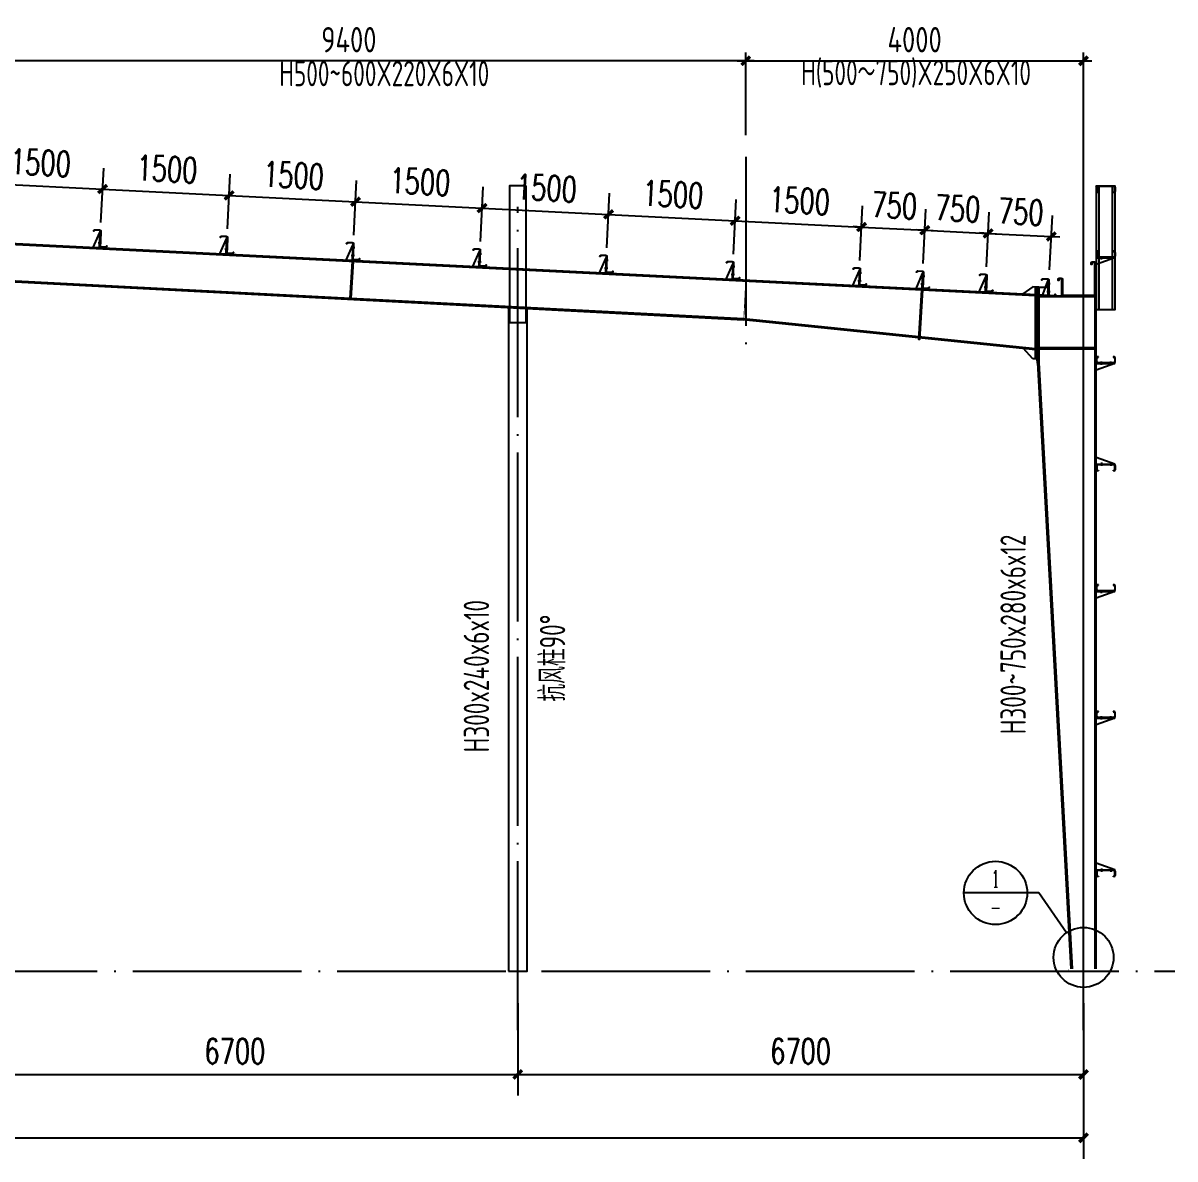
# Model space of a CAD drawing. Extents: x -89996 to 1006241, y -2176 to 440573.
# Drawn here: x 431845 to 445487, y 333390 to 346843 of the extents above; entities that cross this region are included whole.
import ezdxf
from ezdxf.enums import TextEntityAlignment as Align

# ---------------------------------------------------------------- set-up
doc = ezdxf.new("R2010")
doc.units = 0
doc.header["$LTSCALE"] = 1000
doc.header["$MEASUREMENT"] = 0
doc.linetypes.add('DOTE', pattern=[2.42, 2, -0.2, 0.02, -0.2])
for name, color, linetype in [('AXIS', 3, 'Continuous'), ('AXIS_DIM', 3, 'Continuous'), ('DOTE', 1, 'DOTE'), ('GL', 150, 'Continuous'), ('GZ', 50, 'Continuous'), ('LT', 27, 'Continuous'), ('PUB_TEXT', 7, 'Continuous'), ('PZ', 202, 'Continuous'), ('TEXT', 7, 'Continuous'), ('天沟', 2, 'Continuous')]:
    doc.layers.add(name, color=color, linetype=linetype)
doc.styles.add('_TCH_DIM_T3', font='SIMPLEX', dxfattribs={"width": 0.705882, "bigfont": 'GBCBIG'})
doc.styles.add('_TCH_LABEL', font='COMPLEX', dxfattribs={"bigfont": 'GBCBIG'})
doc.styles.add('TSSD_Dimension', font='Tssdeng.shx', dxfattribs={"width": 0.8, "bigfont": 'hztxt.shx'})
doc.styles.add('TSSD_Norm', font='tssdeng.shx', dxfattribs={"bigfont": 'hztxt.shx'})
doc.dimstyles.new('_TCH_ARCH&&100', dxfattribs={"dimtxt": 297.5, "dimasz": 100, "dimexe": 250, "dimexo": 300, "dimgap": 126.25, "dimtad": 1, "dimdec": 0, "dimzin": 0, "dimdsep": 46, "dimtxsty": '_TCH_DIM_T3', "dimblk": 'ARCHTICK', "dimcen": 0.09, "dimclrt": 7, "dimazin": 2, "dimtfac": 1, "dimtdec": 0, "dimtix": 1, "dimtmove": 2, "dimatfit": 3, "dimfxl": 0, "dimtolj": 1, "dimtzin": 0, "dimarcsym": 0})
doc.dimstyles.new('TCH_100_1', dxfattribs={"dimtxt": 297.5, "dimasz": 100, "dimexe": 250, "dimexo": 300, "dimgap": 126.25, "dimtad": 1, "dimdec": 0, "dimzin": 0, "dimdsep": 46, "dimtxsty": '_TCH_DIM_T3', "dimblk": 'ARCHTICK', "dimcen": 0.09, "dimclrd": 126, "dimclre": 126, "dimclrt": 7, "dimazin": 2, "dimtfac": 1, "dimtdec": 0, "dimtix": 1, "dimtmove": 2, "dimatfit": 3, "dimfxl": 0, "dimtolj": 1, "dimtzin": 0, "dimarcsym": 0})
doc.dimstyles.new('TSSD_100_100', dxfattribs={"dimtxt": 300, "dimasz": 100, "dimexe": 100, "dimexo": 250, "dimgap": 100, "dimtad": 1, "dimdec": 0, "dimzin": 0, "dimdsep": 46, "dimtxsty": 'TSSD_Dimension', "dimblk": 'ARCHTICK', "dimcen": 0, "dimdle": 100, "dimclrt": 7, "dimadec": 0, "dimazin": 0, "dimtfac": 1, "dimtdec": 0, "dimtix": 1, "dimtmove": 2, "dimatfit": 3, "dimfxl": 0, "dimtolj": 1, "dimtzin": 0, "dimarcsym": 0})

# ---------------------------------------------------------------- blocks, each defined once
blk = doc.blocks.new('4')
at = {"layer": 'LT', "color": 1, "linetype": 'Continuous'}
for p, q in [((1121054, 121886, -8), (1121014, 121884, -8)), ((1121054, 121886, -8), (1121014, 121884, -8)), ((1121058, 121794, -8), (1121019, 121792, -8)), ((1121058, 121794, -8), (1121019, 121792, -8))]:
    blk.add_line(p, q, dxfattribs=at)
at = {"layer": 'LT', "elevation": -8}
blk.add_lwpolyline([(1121032, 121929, -0.414214), (1121041, 121940), (1121097, 121943), (1121111, 121930), (1121113, 121932), (1121098, 121946), (1121038, 121943, 0.414214), (1121028, 121932), (1121037, 121755, -0.414214), (1121028, 121745), (1120972, 121742), (1120958, 121755), (1120956, 121753), (1120971, 121739), (1121031, 121742, 0.414214), (1121040, 121753), (1121032, 121929)], format="xyb", dxfattribs=at)
at = {"layer": 'LT', "elevation": -4}
for points in [[(1121032, 121924), (1121038, 121925), (1121047, 121733), (1121041, 121733)], [(1121038, 121915), (1121047, 121733), (1121117, 121736)]]:
    blk.add_lwpolyline(points, close=True, dxfattribs=at)
at = {"layer": 'LT', "color": 1, "linetype": 'Continuous'}
for points in [[(1121031, 121872, -8), (1121030, 121897, -8), (1121040, 121873, -8), (1121039, 121897, -8)], [(1121031, 121872, -8), (1121030, 121897, -8), (1121040, 121873, -8), (1121039, 121897, -8)], [(1121035, 121805, -8), (1121036, 121781, -8), (1121044, 121806, -8), (1121045, 121781, -8)], [(1121035, 121805, -8), (1121036, 121781, -8), (1121044, 121806, -8), (1121045, 121781, -8)]]:
    blk.add_solid(points, dxfattribs=at)
blk = doc.blocks.new('_ArchTick')
at = {"color": 0, "linetype": 'ByBlock', "const_width": 0.4}
blk.add_lwpolyline([(-0.5, -0.5), (0.5, 0.5)], dxfattribs=at)
blk = doc.blocks.new('*D1232')
at = {"color": 126, "lineweight": -2, "transparency": 16777216}
for p, q in [((431269, 344556), (431301, 345201)), ((432768, 344481), (432800, 345126)), ((431289, 344952), (432787, 344877))]:
    blk.add_line(p, q, dxfattribs=at)
at = {"layer": 'Defpoints', "color": 0, "transparency": 16777216}
for p in [(432787, 344877), (431254, 344256, 0), (432753, 344181, 0)]:
    blk.add_point(p, dxfattribs=at)
at = {"color": 126, "lineweight": -2, "transparency": 16777216, "xscale": 99.99999999999999, "yscale": 99.99999999999999, "zscale": 99.99999999999999}
for p, rotation in [((431289, 344952), 177.1375947720563), ((432787, 344877), 357.1375947720563)]:
    blk.add_blockref('_ArchTick', p, dxfattribs=dict(at, rotation=rotation))
at = {"color": 7, "transparency": 16777216, "insert": (432052, 345189), "char_height": 297.5, "attachment_point": 5, "rotation": 357.1376, "style": '_TCH_DIM_T3'}
blk.add_mtext('\\A1;1500', dxfattribs=at)
blk = doc.blocks.new('*D1233')
at = {"color": 126, "lineweight": -2, "transparency": 16777216}
for p, q in [((432768, 344481), (432800, 345126)), ((434265, 344406), (434298, 345052)), ((432787, 344877), (434285, 344802))]:
    blk.add_line(p, q, dxfattribs=at)
at = {"layer": 'Defpoints', "color": 0, "transparency": 16777216}
for p in [(434285, 344802), (432753, 344181, 0), (434250, 344106, 0)]:
    blk.add_point(p, dxfattribs=at)
at = {"color": 126, "lineweight": -2, "transparency": 16777216, "xscale": 99.99999999999999, "yscale": 99.99999999999999, "zscale": 99.99999999999999}
for p, rotation in [((432787, 344877), 177.1375947720563), ((434285, 344802), 357.1375947720563)]:
    blk.add_blockref('_ArchTick', p, dxfattribs=dict(at, rotation=rotation))
at = {"color": 7, "transparency": 16777216, "insert": (433550, 345114), "char_height": 297.5, "attachment_point": 5, "rotation": 357.1376, "style": '_TCH_DIM_T3'}
blk.add_mtext('\\A1;1500', dxfattribs=at)
blk = doc.blocks.new('*D1234')
at = {"color": 126, "lineweight": -2, "transparency": 16777216}
for p, q in [((434265, 344406), (434298, 345052)), ((435764, 344331), (435796, 344977)), ((434285, 344802), (435783, 344727))]:
    blk.add_line(p, q, dxfattribs=at)
at = {"layer": 'Defpoints', "color": 0, "transparency": 16777216}
for p in [(435783, 344727), (434250, 344106, 0), (435749, 344031, 0)]:
    blk.add_point(p, dxfattribs=at)
at = {"color": 126, "lineweight": -2, "transparency": 16777216, "xscale": 99.99999999999999, "yscale": 99.99999999999999, "zscale": 99.99999999999999}
for p, rotation in [((434285, 344802), 177.1375947720563), ((435783, 344727), 357.1375947720563)]:
    blk.add_blockref('_ArchTick', p, dxfattribs=dict(at, rotation=rotation))
at = {"color": 7, "transparency": 16777216, "insert": (435048, 345039), "char_height": 297.5, "attachment_point": 5, "rotation": 357.1376, "style": '_TCH_DIM_T3'}
blk.add_mtext('\\A1;1500', dxfattribs=at)
blk = doc.blocks.new('*D1235')
at = {"color": 126, "lineweight": -2, "transparency": 16777216}
for p, q in [((435764, 344331), (435796, 344977)), ((437262, 344256), (437294, 344902)), ((435783, 344727), (437281, 344652))]:
    blk.add_line(p, q, dxfattribs=at)
at = {"layer": 'Defpoints', "color": 0, "transparency": 16777216}
for p in [(437281, 344652), (435749, 344031, 0), (437247, 343956, 0)]:
    blk.add_point(p, dxfattribs=at)
at = {"color": 126, "lineweight": -2, "transparency": 16777216, "xscale": 99.99999999999999, "yscale": 99.99999999999999, "zscale": 99.99999999999999}
for p, rotation in [((435783, 344727), 177.1375947720563), ((437281, 344652), 357.1375947720563)]:
    blk.add_blockref('_ArchTick', p, dxfattribs=dict(at, rotation=rotation))
at = {"color": 7, "transparency": 16777216, "insert": (436546, 344964), "char_height": 297.5, "attachment_point": 5, "rotation": 357.1376, "style": '_TCH_DIM_T3'}
blk.add_mtext('\\A1;1500', dxfattribs=at)
blk = doc.blocks.new('*D1236')
at = {"color": 126, "lineweight": -2, "transparency": 16777216}
for p, q in [((437262, 344256), (437294, 344902)), ((438760, 344181), (438792, 344827)), ((437281, 344652), (438780, 344577))]:
    blk.add_line(p, q, dxfattribs=at)
at = {"layer": 'Defpoints', "color": 0, "transparency": 16777216}
for p in [(438780, 344577), (437247, 343956, 0), (438745, 343882, 0)]:
    blk.add_point(p, dxfattribs=at)
at = {"color": 126, "lineweight": -2, "transparency": 16777216, "xscale": 99.99999999999999, "yscale": 99.99999999999999, "zscale": 99.99999999999999}
for p, rotation in [((437281, 344652), 177.1375947720563), ((438780, 344577), 357.1375947720563)]:
    blk.add_blockref('_ArchTick', p, dxfattribs=dict(at, rotation=rotation))
at = {"color": 7, "transparency": 16777216, "insert": (438044, 344889), "char_height": 297.5, "attachment_point": 5, "rotation": 357.1376, "style": '_TCH_DIM_T3'}
blk.add_mtext('\\A1;1500', dxfattribs=at)
blk = doc.blocks.new('*D1237')
at = {"color": 126, "lineweight": -2, "transparency": 16777216}
for p, q in [((441756, 344031), (441788, 344677)), ((442505, 343994), (442537, 344640)), ((441776, 344427), (441676, 344432)), ((441776, 344427), (442525, 344390)), ((442525, 344390), (442625, 344385))]:
    blk.add_line(p, q, dxfattribs=at)
at = {"layer": 'Defpoints', "color": 0, "transparency": 16777216}
for p in [(442525, 344390), (441741, 343732, 0), (442490, 343694, 0)]:
    blk.add_point(p, dxfattribs=at)
at = {"color": 126, "lineweight": -2, "transparency": 16777216, "xscale": 99.99999999999999, "yscale": 99.99999999999999, "zscale": 99.99999999999999}
for p, rotation in [((441776, 344427), 357.1375947720563), ((442525, 344390), 177.1375947720563)]:
    blk.add_blockref('_ArchTick', p, dxfattribs=dict(at, rotation=rotation))
at = {"color": 7, "transparency": 16777216, "insert": (442164, 344683), "char_height": 297.5, "attachment_point": 5, "rotation": 357.1376, "style": '_TCH_DIM_T3'}
blk.add_mtext('\\A1;750', dxfattribs=at)
blk = doc.blocks.new('*D1238')
at = {"color": 126, "lineweight": -2, "transparency": 16777216}
for p, q in [((442505, 343994), (442537, 344640)), ((443254, 343956), (443286, 344602)), ((442525, 344390), (442425, 344395)), ((442525, 344390), (443274, 344352)), ((443274, 344352), (443374, 344347))]:
    blk.add_line(p, q, dxfattribs=at)
at = {"layer": 'Defpoints', "color": 0, "transparency": 16777216}
for p in [(443274, 344352), (442490, 343694, 0), (443239, 343657, 0)]:
    blk.add_point(p, dxfattribs=at)
at = {"color": 126, "lineweight": -2, "transparency": 16777216, "xscale": 99.99999999999999, "yscale": 99.99999999999999, "zscale": 99.99999999999999}
for p, rotation in [((442525, 344390), 357.1375947720563), ((443274, 344352), 177.1375947720563)]:
    blk.add_blockref('_ArchTick', p, dxfattribs=dict(at, rotation=rotation))
at = {"color": 7, "transparency": 16777216, "insert": (442913, 344646), "char_height": 297.5, "attachment_point": 5, "rotation": 357.1376, "style": '_TCH_DIM_T3'}
blk.add_mtext('\\A1;750', dxfattribs=at)
blk = doc.blocks.new('*D1239')
at = {"color": 126, "lineweight": -2, "transparency": 16777216}
for p, q in [((443254, 343956), (443286, 344602)), ((444003, 343919), (444036, 344565)), ((443274, 344352), (443174, 344357)), ((443274, 344352), (444023, 344315)), ((444023, 344315), (444123, 344310))]:
    blk.add_line(p, q, dxfattribs=at)
at = {"layer": 'Defpoints', "color": 0, "transparency": 16777216}
for p in [(444023, 344315), (443239, 343657, 0), (443988, 343619, 0)]:
    blk.add_point(p, dxfattribs=at)
at = {"color": 126, "lineweight": -2, "transparency": 16777216, "xscale": 99.99999999999999, "yscale": 99.99999999999999, "zscale": 99.99999999999999}
for p, rotation in [((443274, 344352), 357.1375947720563), ((444023, 344315), 177.1375947720563)]:
    blk.add_blockref('_ArchTick', p, dxfattribs=dict(at, rotation=rotation))
at = {"color": 7, "transparency": 16777216, "insert": (443662, 344608), "char_height": 297.5, "attachment_point": 5, "rotation": 357.1376, "style": '_TCH_DIM_T3'}
blk.add_mtext('\\A1;750', dxfattribs=at)
blk = doc.blocks.new('*D1240')
at = {"color": 126, "lineweight": -2, "transparency": 16777216}
for p, q in [((438760, 344181), (438792, 344827)), ((440258, 344106), (440290, 344752)), ((438780, 344577), (440278, 344502))]:
    blk.add_line(p, q, dxfattribs=at)
at = {"layer": 'Defpoints', "color": 0, "transparency": 16777216}
for p in [(440278, 344502), (438745, 343882, 0), (440243, 343807, 0)]:
    blk.add_point(p, dxfattribs=at)
at = {"color": 126, "lineweight": -2, "transparency": 16777216, "xscale": 99.99999999999999, "yscale": 99.99999999999999, "zscale": 99.99999999999999}
for p, rotation in [((438780, 344577), 177.1375947720563), ((440278, 344502), 357.1375947720563)]:
    blk.add_blockref('_ArchTick', p, dxfattribs=dict(at, rotation=rotation))
at = {"color": 7, "transparency": 16777216, "insert": (439542, 344814), "char_height": 297.5, "attachment_point": 5, "rotation": 357.1376, "style": '_TCH_DIM_T3'}
blk.add_mtext('\\A1;1500', dxfattribs=at)
blk = doc.blocks.new('*D1241')
at = {"color": 126, "lineweight": -2, "transparency": 16777216}
for p, q in [((440258, 344106), (440290, 344752)), ((441756, 344031), (441788, 344677)), ((440278, 344502), (441776, 344427))]:
    blk.add_line(p, q, dxfattribs=at)
at = {"layer": 'Defpoints', "color": 0, "transparency": 16777216}
for p in [(441776, 344427), (440243, 343807, 0), (441741, 343732, 0)]:
    blk.add_point(p, dxfattribs=at)
at = {"color": 126, "lineweight": -2, "transparency": 16777216, "xscale": 99.99999999999999, "yscale": 99.99999999999999, "zscale": 99.99999999999999}
for p, rotation in [((440278, 344502), 177.1375947720563), ((441776, 344427), 357.1375947720563)]:
    blk.add_blockref('_ArchTick', p, dxfattribs=dict(at, rotation=rotation))
at = {"color": 7, "transparency": 16777216, "insert": (441041, 344739), "char_height": 297.5, "attachment_point": 5, "rotation": 357.1376, "style": '_TCH_DIM_T3'}
blk.add_mtext('\\A1;1500', dxfattribs=at)
blk = doc.blocks.new('*D1256')
at = {"layer": 'AXIS_DIM', "color": 0, "lineweight": -2, "transparency": 16777216}
for p, q in [((440504, 346396), (430904, 346396)), ((431004, 344681), (431004, 346496)), ((440404, 345517), (440404, 346496))]:
    blk.add_line(p, q, dxfattribs=at)
at = {"layer": 'Defpoints', "color": 0, "transparency": 16777216}
for p in [(431004, 346396), (440404, 345267, 4), (431004, 344431, 4)]:
    blk.add_point(p, dxfattribs=at)
at = {"layer": 'AXIS_DIM', "color": 0, "lineweight": -2, "transparency": 16777216, "xscale": 100, "yscale": 100, "zscale": 100, "rotation": 180}
blk.add_blockref('_ArchTick', (431004, 346396), dxfattribs=at)
at = {"layer": 'AXIS_DIM', "color": 0, "lineweight": -2, "transparency": 16777216, "xscale": 100, "yscale": 100, "zscale": 100}
blk.add_blockref('_ArchTick', (440404, 346396), dxfattribs=at)
at = {"layer": 'AXIS_DIM', "color": 7, "transparency": 16777216, "insert": (435704, 346646), "char_height": 300, "attachment_point": 5, "style": 'TSSD_Dimension'}
blk.add_mtext('\\A1;9400', dxfattribs=at)
blk = doc.blocks.new('*D1257')
at = {"layer": 'AXIS_DIM', "color": 0, "lineweight": -2, "transparency": 16777216}
for p, q in [((440304, 346396), (444504, 346396)), ((440404, 345517), (440404, 346496)), ((444404, 344431), (444404, 346496))]:
    blk.add_line(p, q, dxfattribs=at)
at = {"layer": 'Defpoints', "color": 0, "transparency": 16777216}
for p in [(444404, 346396), (440404, 345267, 4), (444404, 344181, 4)]:
    blk.add_point(p, dxfattribs=at)
at = {"layer": 'AXIS_DIM', "color": 0, "lineweight": -2, "transparency": 16777216, "xscale": 100, "yscale": 100, "zscale": 100, "rotation": 180}
blk.add_blockref('_ArchTick', (440404, 346396), dxfattribs=at)
at = {"layer": 'AXIS_DIM', "color": 0, "lineweight": -2, "transparency": 16777216, "xscale": 100, "yscale": 100, "zscale": 100}
blk.add_blockref('_ArchTick', (444404, 346396), dxfattribs=at)
at = {"layer": 'AXIS_DIM', "color": 7, "transparency": 16777216, "insert": (442404, 346646), "char_height": 300, "attachment_point": 5, "style": 'TSSD_Dimension'}
blk.add_mtext('\\A1;4000', dxfattribs=at)
blk = doc.blocks.new('*D2763')
at = {"layer": 'AXIS', "color": 0, "lineweight": -2, "transparency": 16777216}
for p, q in [((417604, 335235), (417604, 333390)), ((444404, 335235), (444404, 333390)), ((417604, 333640), (444404, 333640))]:
    blk.add_line(p, q, dxfattribs=at)
at = {"layer": 'Defpoints', "color": 0, "transparency": 16777216}
for p in [(417604, 335535), (444404, 335535), (444404, 333640)]:
    blk.add_point(p, dxfattribs=at)
at = {"layer": 'AXIS', "color": 0, "lineweight": -2, "transparency": 16777216, "xscale": 100, "yscale": 100, "zscale": 100, "rotation": 180}
blk.add_blockref('_ArchTick', (417604, 333640), dxfattribs=at)
at = {"layer": 'AXIS', "color": 0, "lineweight": -2, "transparency": 16777216, "xscale": 100, "yscale": 100, "zscale": 100}
blk.add_blockref('_ArchTick', (444404, 333640), dxfattribs=at)
at = {"layer": 'AXIS', "color": 7, "transparency": 16777216, "insert": (431004, 333915), "char_height": 297.5, "attachment_point": 5, "style": '_TCH_DIM_T3'}
blk.add_mtext('\\A1;26800', dxfattribs=at)
blk = doc.blocks.new('*D2764')
at = {"layer": 'AXIS', "color": 0, "lineweight": -2, "transparency": 16777216}
for p, q in [((437704, 335235), (437704, 334140)), ((444404, 335235), (444404, 334140)), ((437704, 334390), (444404, 334390))]:
    blk.add_line(p, q, dxfattribs=at)
at = {"layer": 'Defpoints', "color": 0, "transparency": 16777216}
for p in [(437704, 335535), (444404, 335535), (444404, 334390)]:
    blk.add_point(p, dxfattribs=at)
at = {"layer": 'AXIS', "color": 0, "lineweight": -2, "transparency": 16777216, "xscale": 100, "yscale": 100, "zscale": 100, "rotation": 180}
blk.add_blockref('_ArchTick', (437704, 334390), dxfattribs=at)
at = {"layer": 'AXIS', "color": 0, "lineweight": -2, "transparency": 16777216, "xscale": 100, "yscale": 100, "zscale": 100}
blk.add_blockref('_ArchTick', (444404, 334390), dxfattribs=at)
at = {"layer": 'AXIS', "color": 7, "transparency": 16777216, "insert": (441054, 334665), "char_height": 297.5, "attachment_point": 5, "style": '_TCH_DIM_T3'}
blk.add_mtext('\\A1;6700', dxfattribs=at)
blk = doc.blocks.new('*D2765')
at = {"layer": 'AXIS', "color": 0, "lineweight": -2, "transparency": 16777216}
for p, q in [((431004, 335235), (431004, 334140)), ((437704, 335235), (437704, 334140)), ((431004, 334390), (437704, 334390))]:
    blk.add_line(p, q, dxfattribs=at)
at = {"layer": 'Defpoints', "color": 0, "transparency": 16777216}
for p in [(431004, 335535), (437704, 335535), (437704, 334390)]:
    blk.add_point(p, dxfattribs=at)
at = {"layer": 'AXIS', "color": 0, "lineweight": -2, "transparency": 16777216, "xscale": 100, "yscale": 100, "zscale": 100, "rotation": 180}
blk.add_blockref('_ArchTick', (431004, 334390), dxfattribs=at)
at = {"layer": 'AXIS', "color": 0, "lineweight": -2, "transparency": 16777216, "xscale": 100, "yscale": 100, "zscale": 100}
blk.add_blockref('_ArchTick', (437704, 334390), dxfattribs=at)
at = {"layer": 'AXIS', "color": 7, "transparency": 16777216, "insert": (434354, 334665), "char_height": 297.5, "attachment_point": 5, "style": '_TCH_DIM_T3'}
blk.add_mtext('\\A1;6700', dxfattribs=at)

msp = doc.modelspace()

# ---------------------------------------------------------------- linework, layer by layer
for points, elevation in [([(435745.05, 344019.51), (435753.55, 344019.09), (435727.49, 343583.41), (435719, 343583.93)], -14.39), ([(442489, 343682.32), (442497.5, 343681.89), (442463.75, 343094.45), (442455.29, 343095.45)], -0.02)]:
    msp.add_lwpolyline(points, close=True, dxfattribs=dict(elevation=elevation))
at = {"layer": 'AXIS'}
for p, q in [((443737.76, 336540.45), (442987.76, 336540.45)), ((443876.46, 336540.45), (443737.76, 336540.45)), ((444202.59, 336068.97), (443876.46, 336540.45))]:
    msp.add_line(p, q, dxfattribs=at)
for centre, radius in [((443362.76, 336540.45), 375), ((444404.49, 335777.08), 354.91)]:
    msp.add_circle(centre, radius, dxfattribs=at)
at = {"layer": 'DOTE'}
for p, q in [((440404.49, 345258.66, 3.99), (440404.49, 343012.05, 3.99)), ((437704.49, 334914.98, 4.02), (437704.49, 344668.01, 4.02)), ((377483.48, 335612.59, 4.01), (445487.3, 335612.56, 3.99))]:
    msp.add_line(p, q, dxfattribs=at)
at = {"layer": 'GL', "extrusion": (-0.000390955, 1.93016e-05, 1)}
for p, q in [((431004.49, 344268.56, -0.02), (444404.49, 343598.56, -0.02)), ((431004.5, 344256.54, -0.02), (443835.71, 343614.98, -0.02)), ((431005.04, 343827.96, -2.16), (440376.69, 343342, -3.98)), ((431005.05, 343815.95, -2.16), (440376.1, 343330.02, -3.98))]:
    msp.add_line(p, q, dxfattribs=at)
at = {"layer": 'GL'}
for p, q in [((440374.3, 343330.11, -3.98), (443834.49, 342977.38, 3.99)), ((440374.3, 343330.11, -3.98), (443834.49, 342977.38, 3.99)), ((440375.77, 343342.02, -3.98), (443834.49, 342989.46, 3.99)), ((440375.77, 343342.02, -3.98), (443834.49, 342989.46, 3.99))]:
    msp.add_line(p, q, dxfattribs=at)
at = {"layer": 'GL', "color": 6, "extrusion": (-0.000390955, 1.93016e-05, 1), "const_width": 10, "elevation": -161.55}
msp.add_lwpolyline([(440404.45, 343798.56), (440381.31, 343329.77)], dxfattribs=at)
msp.add_lwpolyline([(440404.45, 343798.56), (440381.31, 343329.77)], dxfattribs=at)
at = {"layer": 'GZ'}
for p, q in [((444540.49, 335639.66, 8.01), (444540.49, 343598.56, 3.99)), ((444554.49, 335639.66, 8.01), (444554.49, 343600.66, 3.84)), ((443874.49, 343000.54, 4.02), (444540.49, 343000.54, 3.95)), ((443874.49, 343000.54, 4.02), (444540.49, 343000.54, 3.95)), ((443874.49, 342986.54, 4.02), (444540.49, 342986.54, 3.95)), ((443874.49, 342986.54, 4.02), (444540.49, 342986.54, 3.95)), ((443860.49, 342822.95, 4.02), (444254.49, 335639.66, 3.99)), ((443874.49, 342822.95, 4.02), (444268.49, 335639.66, 3.99))]:
    msp.add_line(p, q, dxfattribs=at)
for points, elevation in [([(444554.49, 343598.56), (443874.49, 343598.56), (443874.49, 343612.56), (444554.49, 343612.56)], 3.99), ([(437594.49, 335612.56), (437814.49, 335612.56), (437814.49, 343470.32), (437594.49, 343470.32)], 4.02)]:
    msp.add_lwpolyline(points, close=True, dxfattribs=dict(at, elevation=elevation))
at = {"layer": 'LT'}
for p, q in [((444554.49, 344914.66, 3.99), (444774.49, 344914.66, 3.99)), ((444554.49, 344911.28, 3.99), (444554.49, 344914.66, 3.99)), ((444774.49, 344911.28, 3.99), (444554.49, 344911.28, 3.99)), ((444559.49, 344847.53, 3.99), (444559.49, 344900.03, 3.99)), ((444562.86, 344896.66, 3.99), (444562.86, 344850.91, 3.99)), ((444570.74, 344911.28, 3.99), (444768.24, 344911.28, 3.99)), ((444764.86, 344907.91, 3.99), (444574.11, 344907.91, 3.99)), ((444774.49, 344914.66, 3.99), (444774.49, 344911.28, 3.99)), ((444776.11, 344850.91, 3.99), (444776.11, 344896.66, 3.99)), ((444779.49, 344900.03, 3.99), (444779.49, 344847.53, 3.99)), ((444581.99, 344836.28, 3.99), (444570.74, 344836.28, 3.99)), ((444574.11, 344839.66, 3.99), (444581.99, 344839.66, 3.99)), ((444581.99, 344839.66, 3.99), (444581.99, 344836.28, 3.99)), ((444756.99, 344836.28, 3.99), (444756.99, 344839.66, 3.99)), ((444756.99, 344839.66, 3.99), (444764.86, 344839.66, 3.99)), ((444768.24, 344836.28, 3.99), (444756.99, 344836.28, 3.99)), ((444775.71, 344066.37, 3.99), (444555.71, 344066.37, 3.99)), ((444555.71, 344066.37, 3.99), (444555.71, 344063, 3.99)), ((444555.71, 344063, 3.99), (444775.71, 344063, 3.99)), ((444775.71, 344063, 3.99), (444555.71, 343983.37, 3.99)), ((444560.71, 344130.12, 3.99), (444560.71, 344077.62, 3.99)), ((444564.08, 344081, 3.99), (444564.08, 344126.75, 3.99)), ((444583.21, 344141.37, 3.99), (444571.96, 344141.37, 3.99)), ((444571.96, 344066.37, 3.99), (444769.46, 344066.37, 3.99)), ((444575.33, 344138, 3.99), (444583.21, 344138, 3.99)), ((444766.08, 344069.75, 3.99), (444575.33, 344069.75, 3.99)), ((444583.21, 344138, 3.99), (444583.21, 344141.37, 3.99)), ((444617.13, 344043.83, 3.99), (444617.13, 344082.17, 3.99)), ((444727.56, 344043.83, 3.99), (444727.56, 344082.17, 3.99)), ((444758.21, 344141.37, 3.99), (444758.21, 344138, 3.99)), ((444769.46, 344141.37, 3.99), (444758.21, 344141.37, 3.99)), ((444758.21, 344138, 3.99), (444766.08, 344138, 3.99)), ((444775.71, 344063, 3.99), (444775.71, 344066.37, 3.99)), ((444777.33, 344126.75, 3.99), (444777.33, 344081, 3.99)), ((444780.71, 344077.62, 3.99), (444780.71, 344130.12, 3.99)), ((444559.49, 342878.41, 3.99), (444559.49, 342825.91, 3.99)), ((444562.86, 342829.28, 3.99), (444562.86, 342875.03, 3.99)), ((444581.99, 342889.66, 3.99), (444570.74, 342889.66, 3.99)), ((444574.11, 342886.28, 3.99), (444581.99, 342886.28, 3.99)), ((444581.99, 342886.28, 3.99), (444581.99, 342889.66, 3.99)), ((444615.9, 342795.48, 3.99), (444615.9, 342833.83, 3.99)), ((444726.34, 342795.83, 3.99), (444726.34, 342834.17, 3.99)), ((444756.99, 342889.66, 3.99), (444756.99, 342886.28, 3.99)), ((444768.24, 342889.66, 3.99), (444756.99, 342889.66, 3.99)), ((444756.99, 342886.28, 3.99), (444764.86, 342886.28, 3.99)), ((444776.11, 342875.03, 3.99), (444776.11, 342829.28, 3.99)), ((444779.49, 342825.91, 3.99), (444779.49, 342878.41, 3.99)), ((444774.49, 342814.66, 3.99), (444554.49, 342814.66, 3.99)), ((444554.49, 342814.66, 3.99), (444554.49, 342811.28, 3.99)), ((444554.49, 342811.28, 3.99), (444774.49, 342811.28, 3.99)), ((444774.49, 342811.28, 3.99), (444554.49, 342731.66, 3.99)), ((444570.74, 342814.66, 3.99), (444768.24, 342814.66, 3.99)), ((444764.86, 342818.03, 3.99), (444574.11, 342818.03, 3.99)), ((444774.49, 342811.28, 3.99), (444774.49, 342814.66, 3.99)), ((444774.49, 341618.06, 4.01), (444554.49, 341697.69, 4.01)), ((444554.49, 341618.06, 4.01), (444774.49, 341618.06, 4.01)), ((444554.49, 341614.69, 4.01), (444554.49, 341618.06, 4.01)), ((444774.49, 341614.69, 4.01), (444554.49, 341614.69, 4.01)), ((444570.74, 341614.69, 4.01), (444768.24, 341614.69, 4.01)), ((444764.86, 341611.31, 4.01), (444574.11, 341611.31, 4.01)), ((444615.9, 341637.23, 4.01), (444615.9, 341598.89, 4.01)), ((444726.34, 341637.23, 4.01), (444726.34, 341598.89, 4.01)), ((444774.49, 341618.06, 4.01), (444774.49, 341614.69, 4.01)), ((444559.49, 341550.94, 4.01), (444559.49, 341603.44, 4.01)), ((444562.86, 341600.06, 4.01), (444562.86, 341554.31, 4.01)), ((444581.99, 341539.69, 4.01), (444570.74, 341539.69, 4.01)), ((444574.11, 341543.06, 4.01), (444581.99, 341543.06, 4.01)), ((444581.99, 341543.06, 4.01), (444581.99, 341539.69, 4.01)), ((444756.99, 341539.69, 4.01), (444756.99, 341543.06, 4.01)), ((444756.99, 341543.06, 4.01), (444764.86, 341543.06, 4.01)), ((444768.24, 341539.69, 4.01), (444756.99, 341539.69, 4.01)), ((444776.11, 341554.31, 4.01), (444776.11, 341600.06, 4.01)), ((444779.49, 341603.44, 4.01), (444779.49, 341550.94, 4.01)), ((444774.49, 340114.69, 4.01), (444554.49, 340114.69, 4.01)), ((444554.49, 340114.69, 4.01), (444554.49, 340111.31, 4.01)), ((444554.49, 340111.31, 4.01), (444774.49, 340111.31, 4.01)), ((444774.49, 340111.31, 4.01), (444554.49, 340031.69, 4.01)), ((444559.49, 340178.44, 4.01), (444559.49, 340125.94, 4.01)), ((444562.86, 340129.31, 4.01), (444562.86, 340175.06, 4.01)), ((444581.99, 340189.69, 4.01), (444570.74, 340189.69, 4.01)), ((444570.74, 340114.69, 4.01), (444768.24, 340114.69, 4.01)), ((444574.11, 340186.31, 4.01), (444581.99, 340186.31, 4.01)), ((444764.86, 340118.06, 4.01), (444574.11, 340118.06, 4.01)), ((444581.99, 340186.31, 4.01), (444581.99, 340189.69, 4.01)), ((444615.9, 340092.14, 4.01), (444615.9, 340130.48, 4.01)), ((444726.34, 340092.14, 4.01), (444726.34, 340130.48, 4.01)), ((444756.99, 340189.69, 4.01), (444756.99, 340186.31, 4.01)), ((444768.24, 340189.69, 4.01), (444756.99, 340189.69, 4.01)), ((444756.99, 340186.31, 4.01), (444764.86, 340186.31, 4.01)), ((444774.49, 340111.31, 4.01), (444774.49, 340114.69, 4.01)), ((444776.11, 340175.06, 4.01), (444776.11, 340129.31, 4.01)), ((444779.49, 340125.94, 4.01), (444779.49, 340178.44, 4.01)), ((444774.49, 338614.66, 3.99), (444554.49, 338614.66, 3.99)), ((444554.49, 338614.66, 3.99), (444554.49, 338611.28, 3.99)), ((444554.49, 338611.28, 3.99), (444774.49, 338611.28, 3.99)), ((444774.49, 338611.28, 3.99), (444554.49, 338531.66, 3.99)), ((444559.49, 338678.41, 3.99), (444559.49, 338625.91, 3.99)), ((444562.86, 338629.28, 3.99), (444562.86, 338675.03, 3.99)), ((444581.99, 338689.66, 3.99), (444570.74, 338689.66, 3.99)), ((444570.74, 338614.66, 3.99), (444768.24, 338614.66, 3.99)), ((444574.11, 338686.28, 3.99), (444581.99, 338686.28, 3.99)), ((444764.86, 338618.03, 3.99), (444574.11, 338618.03, 3.99)), ((444581.99, 338686.28, 3.99), (444581.99, 338689.66, 3.99)), ((444615.9, 338595.83, 3.99), (444615.9, 338634.17, 3.99)), ((444726.34, 338595.83, 3.99), (444726.34, 338634.17, 3.99)), ((444756.99, 338689.66, 3.99), (444756.99, 338686.28, 3.99)), ((444768.24, 338689.66, 3.99), (444756.99, 338689.66, 3.99)), ((444756.99, 338686.28, 3.99), (444764.86, 338686.28, 3.99)), ((444774.49, 338611.28, 3.99), (444774.49, 338614.66, 3.99)), ((444776.11, 338675.03, 3.99), (444776.11, 338629.28, 3.99)), ((444779.49, 338625.91, 3.99), (444779.49, 338678.41, 3.99)), ((444774.49, 336814.66, 3.99), (444554.49, 336894.28, 3.99)), ((444554.49, 336814.66, 3.99), (444774.49, 336814.66, 3.99)), ((444554.49, 336811.28, 3.99), (444554.49, 336814.66, 3.99)), ((444774.49, 336811.28, 3.99), (444554.49, 336811.28, 3.99)), ((444559.49, 336747.53, 3.99), (444559.49, 336800.03, 3.99)), ((444562.86, 336796.66, 3.99), (444562.86, 336750.91, 3.99)), ((444570.74, 336811.28, 3.99), (444768.24, 336811.28, 3.99)), ((444581.99, 336736.28, 3.99), (444570.74, 336736.28, 3.99)), ((444764.86, 336807.91, 3.99), (444574.11, 336807.91, 3.99)), ((444574.11, 336739.66, 3.99), (444581.99, 336739.66, 3.99)), ((444581.99, 336739.66, 3.99), (444581.99, 336736.28, 3.99)), ((444756.99, 336736.28, 3.99), (444756.99, 336739.66, 3.99)), ((444756.99, 336739.66, 3.99), (444764.86, 336739.66, 3.99)), ((444768.24, 336736.28, 3.99), (444756.99, 336736.28, 3.99)), ((444774.49, 336814.66, 3.99), (444774.49, 336811.28, 3.99)), ((444776.11, 336750.91, 3.99), (444776.11, 336796.66, 3.99)), ((444779.49, 336800.03, 3.99), (444779.49, 336747.53, 3.99))]:
    msp.add_line(p, q, dxfattribs=at)
at = {"layer": 'LT', "color": 1, "linetype": 'Continuous'}
for p, q in [((444615.9, 336830.11, 3.99), (444615.9, 336791.77, 3.99)), ((444726.34, 336830.11, 3.99), (444726.34, 336791.77, 3.99))]:
    msp.add_line(p, q, dxfattribs=at)
at = {"layer": 'LT'}
for points, elevation in [([(437801.57, 344916.76), (437607.4, 344916.76), (437607.4, 343296.17), (437801.57, 343296.17)], 4.02), ([(444554.49, 343450.92), (444778.12, 343450.92), (444778.12, 344911.28), (444554.49, 344911.28)], 3.92), ([(444584.49, 343450.92), (444748.12, 343450.92), (444748.12, 344911.28), (444584.49, 344911.28)], 3.92)]:
    msp.add_lwpolyline(points, close=True, dxfattribs=dict(at, elevation=elevation))
for centre, start, end in [((444570.74, 344900.03, 3.99), 89.999964, 179.999964), ((444574.11, 344896.66, 3.99), 89.999964, 179.999964), ((444764.86, 344896.66, 3.99), 359.999964, 89.999964), ((444768.24, 344900.03, 3.99), 359.999964, 89.999964), ((444570.74, 344847.53, 3.99), 179.999964, 269.999964), ((444574.11, 344850.91, 3.99), 179.999964, 269.999964), ((444764.86, 344850.91, 3.99), 269.999964, 359.999964), ((444768.24, 344847.53, 3.99), 269.999964, 359.999964), ((444571.96, 344130.12, 3.99), 90, 180), ((444571.96, 344077.62, 3.99), 180, 270), ((444575.33, 344126.75, 3.99), 90, 180), ((444575.33, 344081, 3.99), 180, 270), ((444766.08, 344126.75, 3.99), 360, 90), ((444766.08, 344081, 3.99), 270, 360), ((444769.46, 344130.12, 3.99), 360, 90), ((444769.46, 344077.62, 3.99), 270, 360), ((444570.74, 342878.41, 3.99), 90, 180), ((444574.11, 342875.03, 3.99), 90, 180), ((444764.86, 342875.03, 3.99), 0, 90), ((444768.24, 342878.41, 3.99), 0, 90), ((444570.74, 342825.91, 3.99), 180, 270), ((444574.11, 342829.28, 3.99), 180, 270), ((444764.86, 342829.28, 3.99), 270, 0), ((444768.24, 342825.91, 3.99), 270, 0), ((444570.74, 341603.44, 4.01), 90, 180), ((444574.11, 341600.06, 4.01), 90, 180), ((444764.86, 341600.06, 4.01), 0, 90), ((444768.24, 341603.44, 4.01), 0, 90), ((444570.74, 341550.94, 4.01), 180, 270), ((444574.11, 341554.31, 4.01), 180, 270), ((444764.86, 341554.31, 4.01), 270, 0), ((444768.24, 341550.94, 4.01), 270, 0), ((444570.74, 340178.44, 4.01), 90, 180), ((444570.74, 340125.94, 4.01), 180, 270), ((444574.11, 340175.06, 4.01), 90, 180), ((444574.11, 340129.31, 4.01), 180, 270), ((444764.86, 340175.06, 4.01), 360, 90), ((444764.86, 340129.31, 4.01), 270, 360), ((444768.24, 340178.44, 4.01), 360, 90), ((444768.24, 340125.94, 4.01), 270, 360), ((444570.74, 338678.41, 3.99), 90, 180), ((444570.74, 338625.91, 3.99), 180, 270), ((444574.11, 338675.03, 3.99), 90, 180), ((444574.11, 338629.28, 3.99), 180, 270), ((444764.86, 338675.03, 3.99), 0, 90), ((444764.86, 338629.28, 3.99), 270, 0), ((444768.24, 338678.41, 3.99), 0, 90), ((444768.24, 338625.91, 3.99), 270, 0), ((444570.74, 336800.03, 3.99), 90, 180), ((444570.74, 336747.53, 3.99), 180, 270), ((444574.11, 336796.66, 3.99), 90, 180), ((444574.11, 336750.91, 3.99), 180, 270), ((444764.86, 336796.66, 3.99), 0, 90), ((444764.86, 336750.91, 3.99), 270, 0), ((444768.24, 336800.03, 3.99), 0, 90), ((444768.24, 336747.53, 3.99), 270, 0)]:
    msp.add_arc(centre, 11.25, start, end, dxfattribs=at)
for points in [[(444604.88, 344069.75, 3.99), (444629.37, 344069.75, 3.99), (444604.88, 344063, 3.99), (444629.37, 344063, 3.99)], [(444715.32, 344069.75, 3.99), (444739.81, 344069.75, 3.99), (444715.32, 344063, 3.99), (444739.81, 344063, 3.99)], [(444603.66, 342817.69, 3.99), (444628.15, 342817.69, 3.99), (444603.66, 342810.94, 3.99), (444628.15, 342810.94, 3.99)], [(444714.09, 342818.03, 3.99), (444738.58, 342818.03, 3.99), (444714.09, 342811.28, 3.99), (444738.58, 342811.28, 3.99)], [(444603.66, 341611.31, 4.01), (444628.15, 341611.31, 4.01), (444603.66, 341618.06, 4.01), (444628.15, 341618.06, 4.01)], [(444714.09, 341611.31, 4.01), (444738.58, 341611.31, 4.01), (444714.09, 341618.06, 4.01), (444738.58, 341618.06, 4.01)], [(444603.66, 340118.06, 4.01), (444628.15, 340118.06, 4.01), (444603.66, 340111.31, 4.01), (444628.15, 340111.31, 4.01)], [(444714.09, 340118.06, 4.01), (444738.58, 340118.06, 4.01), (444714.09, 340111.31, 4.01), (444738.58, 340111.31, 4.01)], [(444603.66, 338618.03, 3.99), (444628.15, 338618.03, 3.99), (444603.66, 338611.28, 3.99), (444628.15, 338611.28, 3.99)], [(444714.09, 338618.03, 3.99), (444738.58, 338618.03, 3.99), (444714.09, 338611.28, 3.99), (444738.58, 338611.28, 3.99)]]:
    msp.add_solid(points, dxfattribs=at)
at = {"layer": 'LT', "color": 1, "linetype": 'Continuous'}
for points in [[(444603.66, 336807.91, 3.99), (444628.15, 336807.91, 3.99), (444603.66, 336814.66, 3.99), (444628.15, 336814.66, 3.99)], [(444714.09, 336807.91, 3.99), (444738.58, 336807.91, 3.99), (444714.09, 336814.66, 3.99), (444738.58, 336814.66, 3.99)]]:
    msp.add_solid(points, dxfattribs=at)
at = {"layer": 'PZ'}
for p, q in [((444404.49, 334914.98, 4.02), (444404.49, 344668.01, 4.02)), ((444404.49, 334914.98, 4.02), (444404.49, 344668.01, 4.02)), ((443804.49, 343717.03, 3.99), (443686.94, 343634.62, 0.04)), ((443834.49, 343716.43, 3.99), (443804.49, 343717.03, 3.99)), ((443834.49, 343716.43, 3.99), (443804.49, 343717.03, 3.99)), ((443834.49, 342864.73, 3.99), (443834.49, 343716.43, 3.99)), ((443874.49, 343716.43, 3.99), (443834.49, 343716.43, 3.99)), ((443854.49, 342864.73, 3.99), (443854.49, 343716.43, 3.99)), ((443874.49, 343716.43, 3.99), (443904.49, 343716.43, 3.99)), ((443874.49, 343716.43, 3.99), (443874.49, 342814.73, 3.99)), ((443874.49, 343716.43, 3.99), (443982.26, 343716.43, 1.94)), ((443804.49, 342864.73, 3.99), (443690.44, 342993.28, 3.9)), ((443834.49, 342864.73, 3.99), (443804.49, 342864.73, 3.99)), ((443854.49, 342864.73, 3.99), (443834.49, 342864.73, 3.99)), ((443854.49, 342864.73, 3.99), (443834.49, 342864.73, 3.99)), ((443860.49, 342814.73, 0.13), (443854.49, 342864.73, 3.99)), ((443874.49, 342814.73, 3.99), (443860.49, 342814.73, 0.13))]:
    msp.add_line(p, q, dxfattribs=at)
at = {"layer": 'PZ', "const_width": 2.25}
for points, elevation in [([(444397.49, 335814.63), (444411.49, 335814.63), (444411.49, 335639.63), (444397.49, 335639.63)], 3.99), ([(444579.49, 335614.66), (444229.49, 335614.61), (444229.49, 335639.61), (444579.49, 335639.66)], 4.02)]:
    msp.add_lwpolyline(points, close=True, dxfattribs=dict(at, elevation=elevation))
at = {"layer": '天沟', "linetype": 'ByBlock', "elevation": 3.99}
msp.add_lwpolyline([(444545.88, 343612.56), (444146.11, 343612.55), (444146.11, 343810.58, 0.41421356), (444141.11, 343815.58), (444116.49, 343815.58, 0.41412968), (444111.49, 343810.58), (444111.49, 343792.62), (444103.99, 343792.62), (444103.99, 343810.6, -0.41421356), (444116.49, 343823.1), (444141.08, 343823.1, -0.41421356), (444153.58, 343810.6), (444153.58, 343619.97), (444538.38, 343619.97), (444538.38, 344000.71, 0.41421356), (444533.38, 344005.71), (444508.58, 344005.71, 0.41425359), (444503.58, 344000.71), (444503.58, 343983.37), (444496.08, 343983.37), (444496.08, 344000.6, -0.41421356), (444508.58, 344013.1), (444533.38, 344013.1, -0.41421356), (444545.88, 344000.6), (444545.88, 343612.56)], format="xyb", dxfattribs=at)

# ---------------------------------------------------------------- block references
at = {"extrusion": (-0.000390955, 1.93016e-05, 1), "xscale": -1, "rotation": 0.07196237473340972}
for p in [(1553945.72, 223856.66, -158.11), (1555445.82, 223781.65, -158.11), (1556940.1, 223706.92, -161.63), (1558440.2, 223631.91, -161.63), (1559940.29, 223556.91, -161.63), (1561440.39, 223481.9, -161.63), (1562940.49, 223406.9, -161.63), (1563689.54, 223369.32, -161.92), (1564438.61, 223331.87, -161.92)]:
    msp.add_blockref('4', p, dxfattribs=at)
at = {"extrusion": (1.88768e-15, 9.77952e-06, 1), "xscale": -1, "rotation": 2.862405226676579}
msp.add_blockref('4', (1569710.07, 278005.73, 11.79), dxfattribs=at)

# ---------------------------------------------------------------- texts
at = {"layer": 'PUB_TEXT', "style": '_TCH_LABEL'}
msp.add_text('1', height=200.77, dxfattribs=at).set_placement((443319.74, 336609.15), (443405.79, 336609.15), align=Align.FIT)
at = {"layer": 'PUB_TEXT', "style": '_TCH_LABEL', "width": 0.777778}
msp.add_text('-', height=195.75, dxfattribs=at).set_placement((443297.51, 336275.29), (443428.02, 336275.29), align=Align.FIT)
at = {"layer": 'TEXT', "style": 'TSSD_Dimension', "width": 0.7}
for s, p in [('H500~600X220X6X10', (434880.31, 346004.91, 0)), ('H(500～750)X250X6X10', (441060.81, 346017.2, 4.02))]:
    msp.add_text(s, height=300, rotation=360, dxfattribs=at).set_placement(p, align=Align.BOTTOM_LEFT)
at = {"layer": 'TEXT', "style": 'TSSD_Norm', "width": 0.7}
for s, p in [('H300~750x280x6x12', (443720.37, 338419.41, -2.24)), ('H300x240x6x10', (437364.44, 338205.56, 3.57)), ('抗风柱90°', (438266.01, 338807.06, 3.57))]:
    msp.add_text(s, height=300, rotation=90, dxfattribs=at).set_placement(p)

# ---------------------------------------------------------------- dimensions: what is measured, and where the dimension line sits
for base, p1, p2, picture, middle in [((432787.41, 344876.75, -0.02), (431254.17, 344256.06, -0.02), (432752.63, 344181.15, -0.02), '*D1232', (432051.91, 345188.87, -0.02)), ((434285.21, 344801.86, -0.02), (432752.63, 344181.15, -0.02), (434250.43, 344106.26, -0.02), '*D1233', (433550.04, 345113.96, -0.02)), ((435783.34, 344726.95, -0.02), (434250.43, 344106.26, -0.02), (435748.56, 344031.35, -0.02), '*D1234', (435048.01, 345039.06, -0.02)), ((437281.47, 344652.04, -0.02), (435748.56, 344031.35, -0.02), (437246.69, 343956.45, -0.02), '*D1235', (436546.14, 344964.15, -0.02)), ((438779.6, 344577.14, -0.02), (437246.69, 343956.45, -0.02), (438744.81, 343881.51, -0.02), '*D1236', (438044.26, 344889.25, -0.02)), ((440277.72, 344502.23, -0.02), (438744.82, 343881.54, -0.02), (440242.94, 343806.61, -0.02), '*D1240', (439542.39, 344814.34, -0.02)), ((441775.85, 344427.33, -0.02), (440242.94, 343806.63, -0.02), (441741.07, 343731.7, -0.02), '*D1241', (441040.52, 344739.44, -0.02)), ((442524.92, 344389.87, -0.02), (441741.07, 343731.7, -0.02), (442490.14, 343694.25, -0.02), '*D1237', (442164.12, 344683.26, -0.02)), ((443273.98, 344352.42, -0.02), (442490.14, 343694.25, -0.02), (443239.2, 343656.82, -0.02), '*D1238', (442913.18, 344645.8, -0.02)), ((444023.04, 344314.97, -0.02), (443239.2, 343656.82, -0.02), (443988.26, 343619.37, -0.02), '*D1239', (443662.25, 344608.35, -0.02))]:
    dim = msp.add_linear_dim(base=base, p1=p1, p2=p2, angle=177.137595, dimstyle='TCH_100_1')
    dim.commit()
    dim.dimension.update_dxf_attribs({"geometry": picture, "text_midpoint": middle})
at = {"layer": 'AXIS'}
for p1, p2, distance, picture, middle in [((417604.49, 335535.28), (444404.49, 335535.28), -1895.74, '*D2763', (431004.49, 333914.54)), ((431004.49, 335535.28), (437704.49, 335535.28), -1144.96, '*D2765', (434354.49, 334665.33)), ((437704.49, 335535.28), (444404.49, 335535.28), -1144.96, '*D2764', (441054.49, 334665.33))]:
    dim = msp.add_aligned_dim(p1=p1, p2=p2, distance=distance, dimstyle='_TCH_ARCH&&100', dxfattribs=at)
    dim.commit()
    dim.dimension.update_dxf_attribs({"geometry": picture, "text_midpoint": middle})
at = {"layer": 'AXIS_DIM'}
dim = msp.add_linear_dim(base=(431004.49, 346396.43, 0), p1=(440404.49, 345266.88, 4.02), p2=(431004.49, 344431.23, 4.02), angle=180, dimstyle='TSSD_100_100', dxfattribs=at)
dim.commit()
dim.dimension.update_dxf_attribs({"geometry": '*D1256', "text_midpoint": (435704.49, 346646.43, 0)})
dim = msp.add_linear_dim(base=(444404.49, 346396.43, 0), p1=(440404.49, 345266.88, 4.02), p2=(444404.49, 344181.1, 4.02), dimstyle='TSSD_100_100', dxfattribs=at)
dim.commit()
dim.dimension.update_dxf_attribs({"geometry": '*D1257', "text_midpoint": (442404.49, 346646.43, 0)})

doc.saveas('drawing.dxf')
